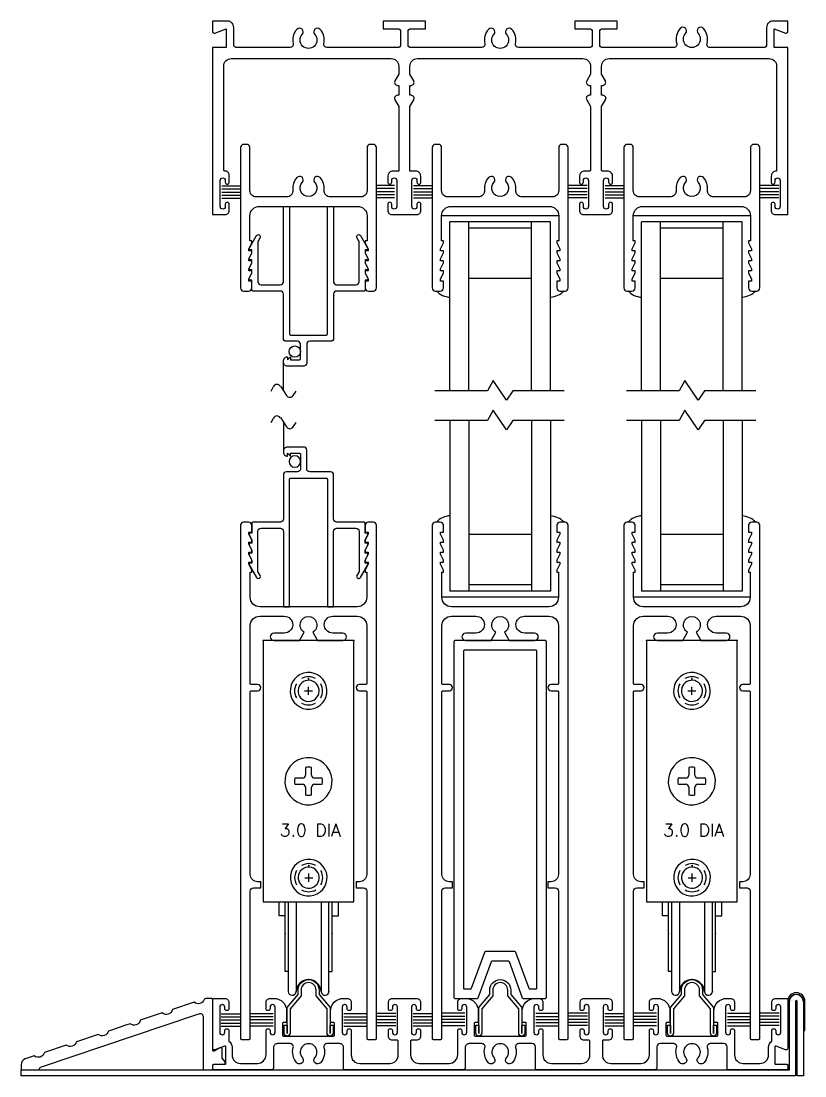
# Model space of a CAD drawing. Extents: x -12.8 to 78.6, y -69.4 to 26.9.
# Drawn here: x -7.69 to 0.11, y 8.06 to 18.56 of the extents above; entities that cross this region are included whole.
import ezdxf
from ezdxf.enums import TextEntityAlignment as Align

# ---------------------------------------------------------------- set-up
doc = ezdxf.new("R2010")
doc.units = 0
doc.header["$LTSCALE"] = 0.25
doc.header["$MEASUREMENT"] = 0
doc.layers.get('0').update_dxf_attribs({"linetype": 'CONTINUOUS'})
for name, color, linetype in [('FRAME', 1, 'CONTINUOUS'), ('GLASS-VINYL', 7, 'CONTINUOUS'), ('HEM COVER', 4, 'CONTINUOUS'), ('RISER', 7, 'CONTINUOUS'), ('SASH', 5, 'CONTINUOUS'), ('SEAL', 7, 'CONTINUOUS'), ('SILL-PAN', 7, 'CONTINUOUS'), ('VENT', 5, 'CONTINUOUS')]:
    doc.layers.add(name, color=color, linetype=linetype)
doc.styles.get("Standard").update_dxf_attribs({"font": 'simplex.shx'})

# ---------------------------------------------------------------- blocks, each defined once
blk = doc.blocks.new('3 TRACK SILL')
blk.add_lwpolyline([(-2.852, -0.176, -0.414214), (-2.862, -0.166), (-2.862, -0.132, -0.414214), (-2.852, -0.122), (-2.742, -0.122, 0.414214), (-2.732, -0.112), (-2.732, 0.049, 0.528549), (-2.746, 0.059), (-2.84, 0.022, -0.528549), (-2.862, 0.036), (-2.862, 0.126), (-2.862, 0.524, -0.414214), (-2.852, 0.534), (-2.742, 0.534, -0.414214), (-2.702, 0.494), (-2.702, 0.432, -0.414214), (-2.721, 0.412), (-2.722, 0.412, -0.414214), (-2.742, 0.432), (-2.742, 0.448, 0.414214), (-2.766, 0.472), (-2.767, 0.472, 0.414214), (-2.792, 0.448), (-2.792, 0.197, 0.414214), (-2.767, 0.172), (-2.766, 0.172, 0.414214), (-2.742, 0.197), (-2.742, 0.213, -0.414214), (-2.722, 0.232), (-2.722, 0.232, -0.414214), (-2.702, 0.212), (-2.702, 0.109, -0.250492), (-2.67, 0.049), (-2.67, -0.029, 0.414214), (-2.585, -0.114), (-2.493, -0.114), (-2.417, -0.114, 0.406851), (-2.332, -0.026), (-2.332, 0.158), (-2.332, 0.212, -0.414214), (-2.312, 0.232), (-2.311, 0.232, -0.414214), (-2.292, 0.213), (-2.292, 0.197, 0.414214), (-2.267, 0.172), (-2.266, 0.172, 0.414214), (-2.242, 0.197), (-2.242, 0.448, 0.414214), (-2.266, 0.472), (-2.267, 0.472, 0.414214), (-2.292, 0.448), (-2.292, 0.432, -0.414214), (-2.311, 0.412), (-2.312, 0.412, -0.414214), (-2.332, 0.432), (-2.332, 0.494, -0.414214), (-2.292, 0.534), (-2.269, 0.534), (-2.252, 0.534, -0.414214), (-2.127, 0.409), (-2.127, 0.304, -0.414214), (-2.137, 0.294), (-2.157, 0.294, 0.414214), (-2.167, 0.284), (-2.167, 0.169, 0.414214), (-2.157, 0.159), (-1.659, 0.159, 0.414214), (-1.649, 0.169), (-1.649, 0.284, 0.414214), (-1.659, 0.294), (-1.679, 0.294, -0.414214), (-1.689, 0.304), (-1.689, 0.409, -0.414214), (-1.564, 0.534), (-1.557, 0.534), (-1.524, 0.534, -0.414214), (-1.484, 0.494), (-1.484, 0.432, -0.414214), (-1.503, 0.412), (-1.504, 0.412, -0.414214), (-1.524, 0.432), (-1.524, 0.448, 0.414214), (-1.548, 0.472), (-1.549, 0.472, 0.414214), (-1.574, 0.448), (-1.574, 0.197, 0.414214), (-1.549, 0.172), (-1.548, 0.172, 0.414214), (-1.524, 0.197), (-1.524, 0.213, -0.414214), (-1.504, 0.232), (-1.504, 0.232, -0.414214), (-1.484, 0.212), (-1.484, 0.158), (-1.484, -0.029, 0.414214), (-1.399, -0.114), (-1.368, -0.114), (-1.296, -0.114), (-1.101, -0.114, 0.414214), (-1.016, -0.029), (-1.016, 0.009), (-1.016, 0.108, 0.414214), (-1.026, 0.118), (-1.074, 0.118, -0.414214), (-1.114, 0.158), (-1.114, 0.212, -0.414214), (-1.094, 0.232), (-1.093, 0.232, -0.414214), (-1.074, 0.213), (-1.074, 0.197, 0.414214), (-1.049, 0.172), (-1.048, 0.172, 0.414214), (-1.024, 0.197), (-1.024, 0.448, 0.414214), (-1.048, 0.472), (-1.049, 0.472, 0.414214), (-1.074, 0.448), (-1.074, 0.432, -0.414214), (-1.093, 0.412), (-1.094, 0.412, -0.414214), (-1.114, 0.432), (-1.114, 0.494, -0.414214), (-1.074, 0.534), (-0.993, 0.534), (-0.915, 0.534), (-0.834, 0.534, -0.414214), (-0.794, 0.494), (-0.794, 0.432, -0.414214), (-0.813, 0.412), (-0.814, 0.412, -0.414214), (-0.834, 0.432), (-0.834, 0.448, 0.414214), (-0.858, 0.472), (-0.859, 0.472, 0.414214), (-0.884, 0.448), (-0.884, 0.197, 0.414214), (-0.859, 0.172), (-0.858, 0.172, 0.414214), (-0.834, 0.197), (-0.834, 0.213, -0.414214), (-0.814, 0.232), (-0.814, 0.232, -0.414214), (-0.794, 0.212), (-0.794, 0.158, -0.414214), (-0.834, 0.118), (-0.882, 0.118, 0.414214), (-0.892, 0.108), (-0.892, 0.009), (-0.892, -0.029, 0.414214), (-0.807, -0.114), (-0.631, -0.114), (-0.564, -0.114), (-0.509, -0.114, 0.406851), (-0.424, -0.026), (-0.424, 0.158), (-0.424, 0.212, -0.414214), (-0.404, 0.232), (-0.403, 0.232, -0.414214), (-0.384, 0.213), (-0.384, 0.197, 0.414214), (-0.359, 0.172), (-0.358, 0.172, 0.414214), (-0.334, 0.197), (-0.334, 0.448, 0.414214), (-0.358, 0.472), (-0.359, 0.472, 0.414214), (-0.384, 0.448), (-0.384, 0.432, -0.414214), (-0.403, 0.412), (-0.404, 0.412, -0.414214), (-0.424, 0.432), (-0.424, 0.494, -0.414214), (-0.384, 0.534), (-0.361, 0.534), (-0.344, 0.534, -0.414214), (-0.219, 0.409), (-0.219, 0.304, -0.414214), (-0.229, 0.294), (-0.249, 0.294, 0.414214), (-0.259, 0.284), (-0.259, 0.169, 0.414214), (-0.249, 0.159), (0.249, 0.159, 0.414214), (0.259, 0.169), (0.259, 0.284, 0.414214), (0.249, 0.294), (0.229, 0.294, -0.414214), (0.219, 0.304), (0.219, 0.409, -0.414214), (0.344, 0.534), (0.351, 0.534), (0.384, 0.534, -0.414214), (0.424, 0.494), (0.424, 0.432, -0.414214), (0.405, 0.412), (0.404, 0.412, -0.414214), (0.384, 0.432), (0.384, 0.448, 0.414214), (0.36, 0.472), (0.359, 0.472, 0.414214), (0.334, 0.448), (0.334, 0.197, 0.414214), (0.359, 0.172), (0.36, 0.172, 0.414214), (0.384, 0.197), (0.384, 0.213, -0.414214), (0.404, 0.232), (0.404, 0.232, -0.414214), (0.424, 0.212), (0.424, 0.158), (0.424, -0.029, 0.414214), (0.509, -0.114), (0.552, -0.114), (0.675, -0.114), (0.807, -0.114, 0.414214), (0.892, -0.029), (0.892, 0.009), (0.892, 0.108, 0.414214), (0.882, 0.118), (0.834, 0.118, -0.414214), (0.794, 0.158), (0.794, 0.212, -0.414214), (0.814, 0.232), (0.815, 0.232, -0.414214), (0.834, 0.213), (0.834, 0.197, 0.414214), (0.859, 0.172), (0.86, 0.172, 0.414214), (0.884, 0.197), (0.884, 0.448, 0.414214), (0.86, 0.472), (0.859, 0.472, 0.414214), (0.834, 0.448), (0.834, 0.432, -0.414214), (0.815, 0.412), (0.814, 0.412, -0.414214), (0.794, 0.432), (0.794, 0.494, -0.414214), (0.834, 0.534), (0.915, 0.534), (0.993, 0.534), (1.074, 0.534, -0.414214), (1.114, 0.494), (1.114, 0.432, -0.414214), (1.095, 0.412), (1.094, 0.412, -0.414214), (1.074, 0.432), (1.074, 0.448, 0.414214), (1.05, 0.472), (1.049, 0.472, 0.414214), (1.024, 0.448), (1.024, 0.197, 0.414214), (1.049, 0.172), (1.05, 0.172, 0.414214), (1.074, 0.197), (1.074, 0.213, -0.414214), (1.094, 0.232), (1.094, 0.232, -0.414214), (1.114, 0.212), (1.114, 0.158, -0.414214), (1.074, 0.118), (1.026, 0.118, 0.414214), (1.016, 0.108), (1.016, 0.009), (1.016, -0.029, 0.414214), (1.101, -0.114), (1.277, -0.114), (1.344, -0.114), (1.399, -0.114, 0.406851), (1.484, -0.026), (1.484, 0.158), (1.484, 0.212, -0.414214), (1.504, 0.232), (1.505, 0.232, -0.414214), (1.524, 0.213), (1.524, 0.197, 0.414214), (1.549, 0.172), (1.55, 0.172, 0.414214), (1.574, 0.197), (1.574, 0.448, 0.414214), (1.55, 0.472), (1.549, 0.472, 0.414214), (1.524, 0.448), (1.524, 0.432, -0.414214), (1.505, 0.412), (1.504, 0.412, -0.414214), (1.484, 0.432), (1.484, 0.494, -0.414214), (1.524, 0.534), (1.547, 0.534), (1.564, 0.534, -0.414214), (1.689, 0.409), (1.689, 0.304, -0.414214), (1.679, 0.294), (1.659, 0.294, 0.414214), (1.649, 0.284), (1.649, 0.169, 0.414214), (1.659, 0.159), (2.157, 0.159, 0.414214), (2.167, 0.169), (2.167, 0.284, 0.414214), (2.157, 0.294), (2.137, 0.294, -0.414214), (2.127, 0.304), (2.127, 0.409, -0.414214), (2.252, 0.534), (2.259, 0.534), (2.292, 0.534, -0.414214), (2.332, 0.494), (2.332, 0.432, -0.414214), (2.313, 0.412), (2.312, 0.412, -0.414214), (2.292, 0.432), (2.292, 0.448, 0.414214), (2.268, 0.472), (2.267, 0.472, 0.414214), (2.242, 0.448), (2.242, 0.197, 0.414214), (2.267, 0.172), (2.268, 0.172, 0.414214), (2.292, 0.197), (2.292, 0.213, -0.414214), (2.312, 0.232), (2.312, 0.232, -0.414214), (2.332, 0.212), (2.332, 0.158), (2.332, -0.029, 0.414214), (2.417, -0.114), (2.487, -0.114), (2.585, -0.114, 0.414214), (2.67, -0.029), (2.67, 0.049, -0.250492), (2.702, 0.109), (2.702, 0.212, -0.414214), (2.722, 0.232), (2.723, 0.232, -0.414214), (2.742, 0.213), (2.742, 0.197, 0.414214), (2.767, 0.172), (2.768, 0.172, 0.414214), (2.792, 0.197), (2.792, 0.448, 0.414214), (2.768, 0.472), (2.767, 0.472, 0.414214), (2.742, 0.448), (2.742, 0.432, -0.414214), (2.723, 0.412), (2.722, 0.412, -0.414214), (2.702, 0.432), (2.702, 0.494, -0.414214), (2.742, 0.534), (2.852, 0.534, -0.414214), (2.862, 0.524), (2.862, 0.126), (2.862, 0.036, -0.528549), (2.84, 0.022), (2.746, 0.059, 0.528549), (2.732, 0.049), (2.732, -0.112, 0.414214), (2.742, -0.122), (2.852, -0.122, -0.414214), (2.862, -0.132), (2.862, -0.166, -0.414214), (2.852, -0.176), (2.517, -0.176), (2.421, -0.176), (2.267, -0.176, -0.414214), (2.257, -0.166), (2.257, 0.053, 0.414214), (2.226, 0.084), (2.158, 0.084), (2.09, 0.084, 0.499657), (2.061, 0.044, -0.259642), (2.026, -0.106, -1), (1.97, -0.056, 2.247229), (1.846, -0.056, -1), (1.79, -0.106, -0.259642), (1.755, 0.044, 0.499657), (1.726, 0.084), (1.649, 0.084), (1.59, 0.084, 0.414214), (1.559, 0.053), (1.559, -0.156, -0.414214), (1.539, -0.176), (1.39, -0.176), (1.344, -0.176), (0.675, -0.176), (0.513, -0.176), (0.359, -0.176, -0.414214), (0.349, -0.166), (0.349, 0.053, 0.414214), (0.318, 0.084), (0.25, 0.084), (0.182, 0.084, 0.499657), (0.153, 0.044, -0.259642), (0.118, -0.106, -1), (0.062, -0.056, 2.247229), (-0.062, -0.056, -1), (-0.118, -0.106, -0.259642), (-0.153, 0.044, 0.499657), (-0.182, 0.084), (-0.259, 0.084), (-0.309, 0.084, 0.414214), (-0.349, 0.044), (-0.349, -0.156, -0.414214), (-0.369, -0.176), (-0.518, -0.176), (-0.564, -0.176), (-1.359, -0.176), (-1.395, -0.176), (-1.549, -0.176, -0.414214), (-1.559, -0.166), (-1.559, 0.044, 0.414214), (-1.599, 0.084), (-1.658, 0.084), (-1.726, 0.084, 0.499657), (-1.755, 0.044, -0.259642), (-1.79, -0.106, -1), (-1.846, -0.056, 2.247229), (-1.97, -0.056, -1), (-2.026, -0.106, -0.259642), (-2.061, 0.044, 0.499657), (-2.09, 0.084), (-2.167, 0.084), (-2.217, 0.084, 0.414214), (-2.257, 0.044), (-2.257, -0.156, -0.414214), (-2.277, -0.176), (-2.426, -0.176), (-2.497, -0.176)], format="xyb", close=True)
blk = doc.blocks.new('3 TRACK HEAD')
blk.add_lwpolyline([(2.033, -0.729), (2.033, -0.752, -1), (1.983, -0.752), (1.983, -0.491, -1), (2.033, -0.491), (2.033, -0.509, 1), (2.073, -0.509), (2.073, -0.452, 0.348676), (2.033, -0.398), (1.963, -0.398), (1.963, 0.245), (2.001, 0.31, 0.57735), (1.975, 0.356), (1.963, 0.356), (1.963, 0.455), (1.975, 0.455, 0.57735), (2.001, 0.5), (1.963, 0.566), (1.963, 0.646, -0.414214), (2.038, 0.721), (3.686, 0.721, -0.414214), (3.761, 0.646), (3.761, 0.566), (3.723, 0.5, 0.57735), (3.749, 0.455), (3.761, 0.455), (3.761, 0.356), (3.749, 0.356, 0.57735), (3.723, 0.31), (3.761, 0.245), (3.761, -0.388, -0.414214), (3.751, -0.398), (3.691, -0.398, 0.348676), (3.651, -0.452), (3.651, -0.509, 1), (3.691, -0.509), (3.691, -0.491, -1), (3.741, -0.491), (3.741, -0.752, -1), (3.691, -0.752), (3.691, -0.729, 1), (3.651, -0.729), (3.651, -0.791, 0.414214), (3.691, -0.832), (3.816, -0.832), (3.941, -0.832, 0.414214), (3.981, -0.791), (3.981, -0.729, 1), (3.941, -0.729), (3.941, -0.752, -1), (3.891, -0.752), (3.891, -0.491, -1), (3.941, -0.491), (3.941, -0.509, 1), (3.981, -0.509), (3.981, -0.452, 0.348676), (3.941, -0.398), (3.881, -0.398, -0.414214), (3.871, -0.388), (3.871, 0.245), (3.909, 0.31, 0.57735), (3.883, 0.356), (3.871, 0.356), (3.871, 0.455), (3.883, 0.455, 0.57735), (3.909, 0.5), (3.871, 0.566), (3.871, 0.646, -0.414214), (3.946, 0.721), (5.539, 0.721, -0.414214), (5.614, 0.646), (5.614, -0.398), (5.599, -0.398, 0.348676), (5.559, -0.452), (5.559, -0.509, 1), (5.599, -0.509), (5.599, -0.491, -1), (5.649, -0.491), (5.649, -0.752, -1), (5.599, -0.752), (5.599, -0.729, 1), (5.559, -0.729), (5.559, -0.791, 0.414214), (5.599, -0.832), (5.724, -0.832), (5.724, 0.831), (5.589, 0.831), (5.589, 1.019), (5.702, 0.975, 0.528549), (5.724, 0.99), (5.724, 1.094), (5.576, 1.094, 0.414214), (5.514, 1.032), (5.514, 0.862, -0.414214), (5.483, 0.831), (4.95, 0.831, -0.500624), (4.921, 0.871, 0.262076), (4.886, 1.021, 1), (4.832, 0.972, -2.265582), (4.708, 0.972, 1), (4.654, 1.021, 0.262076), (4.619, 0.871, -0.500624), (4.59, 0.831), (3.884, 0.831, -0.414214), (3.853, 0.862), (3.853, 0.988, -0.414214), (3.884, 1.019), (4.026, 1.019), (4.026, 1.094), (3.606, 1.094), (3.606, 1.019), (3.748, 1.019, -0.414214), (3.779, 0.988), (3.779, 0.862, -0.414214), (3.748, 0.831), (3.045, 0.831, -0.485225), (3.015, 0.87, 0.248879), (2.978, 1.012, 1), (2.924, 0.963, -2.265582), (2.8, 0.963, 1), (2.746, 1.012, 0.248879), (2.709, 0.87, -0.485225), (2.679, 0.831), (1.976, 0.831, -0.414214), (1.945, 0.862), (1.945, 0.988, -0.414214), (1.976, 1.019), (2.118, 1.019), (2.118, 1.094), (1.698, 1.094), (1.698, 1.019), (1.84, 1.019, -0.414214), (1.871, 0.988), (1.871, 0.862, -0.414214), (1.84, 0.831), (1.137, 0.831, -0.485225), (1.107, 0.87, 0.248879), (1.07, 1.012, 1), (1.016, 0.963, -2.265582), (0.892, 0.963, 1), (0.838, 1.012, 0.248879), (0.801, 0.87, -0.485225), (0.771, 0.831), (0.241, 0.831, -0.414214), (0.21, 0.862), (0.21, 1.032, 0.414214), (0.148, 1.094), (0, 1.094), (0, 0.99, 0.528549), (0.022, 0.975), (0.135, 1.019), (0.135, 0.831), (0, 0.831), (0, -0.832), (0.125, -0.832, 0.414214), (0.165, -0.791), (0.165, -0.729, 1), (0.125, -0.729), (0.125, -0.752, -1), (0.075, -0.752), (0.075, -0.491, -1), (0.125, -0.491), (0.125, -0.509, 1), (0.165, -0.509), (0.165, -0.438, 0.443866), (0.121, -0.398, -0.443866), (0.11, -0.388), (0.11, 0.646, -0.414214), (0.185, 0.721), (1.778, 0.721, -0.414214), (1.853, 0.646), (1.853, 0.566), (1.815, 0.5, 0.57735), (1.841, 0.455), (1.853, 0.455), (1.853, 0.356), (1.841, 0.356, 0.57735), (1.815, 0.31), (1.853, 0.245), (1.853, -0.398), (1.783, -0.398, 0.348676), (1.743, -0.452), (1.743, -0.509, 1), (1.783, -0.509), (1.783, -0.491, -1), (1.833, -0.491), (1.833, -0.752, -1), (1.783, -0.752), (1.783, -0.729, 1), (1.743, -0.729), (1.743, -0.791, 0.414214), (1.783, -0.832), (1.908, -0.832), (2.033, -0.832, 0.414214), (2.073, -0.791), (2.073, -0.729, 1)], format="xyb", close=True)
blk = doc.blocks.new('3004 STD TOP-RAIL')
at = {"color": 5}
blk.add_lwpolyline([(-0.116, 0.106), (-0.116, 0.106, 0.216769), (-0.156, -0.018, -0.448133), (-0.218, -0.087), (-0.521, -0.087, -0.414214), (-0.583, -0.025), (-0.583, 0.405, 0.414214), (-0.614, 0.436), (-0.646, 0.436, 0.414214), (-0.677, 0.405), (-0.677, -0.993, 0.414214), (-0.646, -1.024), (-0.596, -1.024, 0.414214), (-0.565, -0.993), (-0.565, -0.924), (-0.595, -0.924), (-0.595, -0.904), (-0.565, -0.844), (-0.565, -0.824), (-0.595, -0.824), (-0.595, -0.804), (-0.565, -0.744), (-0.565, -0.724), (-0.595, -0.724), (-0.595, -0.704), (-0.565, -0.644), (-0.565, -0.624), (-0.595, -0.624), (-0.595, -0.604), (-0.565, -0.544), (-0.565, -0.524), (-0.583, -0.524), (-0.583, -0.275, -0.414214), (-0.489, -0.181), (0, -0.181), (0.489, -0.181, -0.414214), (0.583, -0.275), (0.583, -0.524), (0.565, -0.524), (0.565, -0.544), (0.595, -0.604), (0.595, -0.624), (0.565, -0.624), (0.565, -0.644), (0.595, -0.704), (0.595, -0.724), (0.565, -0.724), (0.565, -0.744), (0.595, -0.804), (0.595, -0.824), (0.565, -0.824), (0.565, -0.844), (0.595, -0.904), (0.595, -0.924), (0.565, -0.924), (0.565, -0.993, 0.414214), (0.596, -1.024), (0.646, -1.024, 0.414214), (0.677, -0.993), (0.677, 0.405, 0.414214), (0.646, 0.436), (0.614, 0.436, 0.414214), (0.583, 0.405), (0.583, -0.025, -0.414214), (0.521, -0.087), (0.218, -0.087, -0.448133), (0.156, -0.018, 0.216769), (0.116, 0.106, 0.999998), (0.062, 0.057, -0.651692), (0, -0.084, -0.651692), (-0.062, 0.057, 0.999998), (-0.116, 0.106), (-0.116, 0.106)], format="xyb", dxfattribs=at)
blk = doc.blocks.new('3027 MAMMOTH B-RAIL')
at = {"color": 0}
blk.add_lwpolyline([(0.475, -0.624, 0.414214), (0.506, -0.655), (0.57, -0.655, -0.414214), (0.58, -0.665), (0.58, -2.484, -0.414214), (0.508, -2.556), (0.475, -2.556), (0.475, -2.618), (0.549, -2.618, -0.414214), (0.58, -2.649), (0.58, -4.116, 0.414214), (0.59, -4.126), (0.667, -4.126, 0.414214), (0.677, -4.116), (0.677, 0.993, 0.414214), (0.646, 1.024), (0.596, 1.024, 0.414214), (0.565, 0.993), (0.565, 0.924), (0.595, 0.924), (0.595, 0.904), (0.565, 0.844), (0.565, 0.824), (0.595, 0.824), (0.595, 0.804), (0.565, 0.744), (0.565, 0.724), (0.595, 0.724), (0.595, 0.704), (0.565, 0.644), (0.565, 0.624), (0.595, 0.624), (0.595, 0.604), (0.565, 0.544), (0.565, 0.524), (0.58, 0.524), (0.58, 0.275, -0.414214), (0.486, 0.181), (-0.486, 0.181, -0.414214), (-0.58, 0.275), (-0.58, 0.524), (-0.565, 0.524), (-0.565, 0.544), (-0.595, 0.604), (-0.595, 0.624), (-0.565, 0.624), (-0.565, 0.644), (-0.595, 0.704), (-0.595, 0.724), (-0.565, 0.724), (-0.565, 0.744), (-0.595, 0.804), (-0.595, 0.824), (-0.565, 0.824), (-0.565, 0.844), (-0.595, 0.904), (-0.595, 0.924), (-0.565, 0.924), (-0.565, 0.993, 0.414214), (-0.596, 1.024), (-0.646, 1.024, 0.414214), (-0.677, 0.993), (-0.677, -4.116, 0.414214), (-0.667, -4.126), (-0.59, -4.126, 0.414214), (-0.58, -4.116), (-0.58, -2.649, -0.414214), (-0.549, -2.618), (-0.475, -2.618), (-0.475, -2.556), (-0.508, -2.556, -0.414214), (-0.58, -2.484), (-0.58, -0.665, -0.414214), (-0.57, -0.655), (-0.506, -0.655, 0.414214), (-0.475, -0.624, 0.414214), (-0.506, -0.593), (-0.57, -0.593, -0.414214), (-0.58, -0.583), (-0.58, -0.007, -0.414214), (-0.486, 0.087), (-0.241, 0.087, -1), (-0.241, -0.081), (-0.343, -0.081, 1), (-0.343, -0.156), (-0.09, -0.156), (-0.042, -0.073, -3.732051), (0.042, -0.073), (0.09, -0.156), (0.342, -0.156, 1), (0.342, -0.081), (0.241, -0.081, -1), (0.241, 0.087), (0.486, 0.087, -0.414214), (0.58, -0.007), (0.58, -0.583, -0.414214), (0.57, -0.593), (0.506, -0.593, 0.414214)], format="xyb", close=True, dxfattribs=at)
blk = doc.blocks.new('Roller Assy 3p0 Dia - Side(EX)')
at = {"color": 7}
for p, q in [((-0.45, 0), (-0.45, -2.6)), ((0.45, 0), (-0.45, 0)), ((0.45, -2.6), (0.45, 0)), ((-0.03, -1.263), (-0.03, -1.34)), ((0.03, -1.34), (0.03, -1.263)), ((-0.06, -1.37), (-0.137, -1.37)), ((-0.137, -1.43), (-0.06, -1.43)), ((-0.03, -1.46), (-0.03, -1.537)), ((0.03, -1.537), (0.03, -1.46)), ((0.137, -1.37), (0.06, -1.37)), ((0.06, -1.43), (0.137, -1.43)), ((-0.45, -2.6), (0.45, -2.6)), ((-0.293, -2.74), (-0.293, -2.6)), ((0.297, -2.74), (0.297, -2.6)), ((-0.231, -2.74), (-0.293, -2.74)), ((0.235, -2.74), (0.297, -2.74))]:
    blk.add_line(p, q, dxfattribs=at)
at = {"linetype": 'Continuous'}
for p, q in [((-0.039, -0.5), (0.041, -0.5)), ((0.001, -0.54), (0.001, -0.46)), ((-0.038, -2.36), (0.042, -2.36)), ((0.002, -2.4), (0.002, -2.32))]:
    blk.add_line(p, q, dxfattribs=at)
for p, q in [((-0.233, -3.294), (-0.233, -2.6)), ((-0.202, -2.6), (-0.202, -3.492)), ((-0.124, -2.6), (-0.124, -3.494)), ((0.126, -2.6), (0.126, -3.494)), ((0.204, -3.492), (0.204, -2.6)), ((0.235, -3.294), (0.235, -2.6)), ((-0.202, -3.294), (-0.233, -3.294)), ((0.204, -3.294), (0.235, -3.294))]:
    blk.add_line(p, q)
at = {"color": 7}
for centre, radius, start, end in [((0.001, -0.5), 0.183, 106.169, 106.1378), ((0.001, -0.5), 0.105, 131.0231, 130.9828), ((0, -1.4), 0.235, 117.4668, 117.4309), ((0, -1.4), 0.14, 77.6505, 102.3495), ((-0.06, -1.34), 0.03, 270, 0), ((0.06, -1.34), 0.03, 180, 270), ((0, -1.4), 0.14, 167.6505, 192.3495), ((-0.06, -1.46), 0.03, 0, 90), ((0.06, -1.46), 0.03, 90, 180), ((0, -1.4), 0.14, 347.6505, 12.3495), ((0, -1.4), 0.14, 257.6505, 282.3495), ((0.002, -2.36), 0.183, 106.169, 106.1378), ((0.002, -2.36), 0.105, 131.0231, 130.9828)]:
    blk.add_arc(centre, radius, start, end, dxfattribs=at)
at = {"color": 7, "linetype": 'Continuous'}
for centre, start, end in [((0.001, -0.5), 60, 120), ((0.001, -0.5), 150, 210), ((0.001, -0.5), 330, 30), ((0.001, -0.5), 240, 300), ((0.002, -2.36), 150, 210), ((0.002, -2.36), 60, 120), ((0.002, -2.36), 330, 30), ((0.002, -2.36), 240, 300)]:
    blk.add_arc(centre, 0.14, start, end, dxfattribs=at)
for centre, radius, start, end in [((0.001, -3.5), 0.125, 2.8293, 177.1707), ((-0.163, -3.492), 0.0391, 180, 357.1707), ((0.165, -3.492), 0.0391, 182.8293, 0)]:
    blk.add_arc(centre, radius, start, end)
at = {"color": 7, "linetype": 'ByBlock'}
for p in [(-0.45, 0), (0.45, 0), (0.001, -0.38), (0.002, -2.24)]:
    blk.add_point(p, dxfattribs=at)
at = {"color": 0, "linetype": 'ByBlock'}
for p in [(-0.45, 0), (-0.45, 0), (0.45, 0), (0.45, 0), (-0.233, -2.915), (0.235, -2.915), (0.001, -3.375), (-0.124, -3.494), (0.204, -3.492)]:
    blk.add_point(p, dxfattribs=at)
blk.add_text('3.0 DIA', height=0.125).set_placement((0.017, -1.949), align=Align.CENTER)
blk = doc.blocks.new('FW1020 STD SILL')
blk.add_lwpolyline([(0.075, 0.457, 1), (-0.075, 0.457), (-0.075, 0.402), (-0.184, 0.272), (-0.184, 0.03, -1), (-0.244, 0.03), (-0.244, 0.109), (-0.214, 0.109), (-0.214, 0.027), (-0.214, 0.283), (-0.105, 0.413), (-0.105, 0.457, -1), (0.105, 0.457), (0.105, 0.413), (0.214, 0.283), (0.214, 0.027), (0.214, 0.109), (0.244, 0.109), (0.244, 0.03, -1), (0.184, 0.03), (0.184, 0.272), (0.075, 0.402)], format="xyb", close=True)
blk = doc.blocks.new('3766 SCREEN ADAPTER')
blk.add_line((0.25, 1.836), (0.25, 1.544))
blk.add_lwpolyline([(0.21, 1.528), (0.18, 1.498), (0.18, 1.528), (0.09, 1.528, 0.414214), (0.08, 1.518), (0.08, 1.373, 0.414214), (0.11, 1.343), (0.22, 1.343, -0.414214), (0.25, 1.313), (0.25, 0.873, 0.414214), (0.28, 0.843), (0.555, 0.843, -0.414214), (0.565, 0.833), (0.565, 0.733), (0.59, 0.733), (0.59, 0.718), (0.565, 0.663), (0.565, 0.633), (0.59, 0.633), (0.59, 0.618), (0.565, 0.563), (0.565, 0.533), (0.59, 0.533), (0.59, 0.518), (0.565, 0.463), (0.565, 0.433), (0.59, 0.433), (0.59, 0.418), (0.517, 0.291, -1), (0.482, 0.311), (0.502, 0.345, 0.131652), (0.503, 0.35), (0.503, 0.75, 0.414214), (0.472, 0.781), (0.28, 0.781, 0.414214), (0.25, 0.751), (0.25, 0), (0.188, 0), (0.188, 1.271, 0.414214), (0.178, 1.281), (-0.178, 1.281, 0.414214), (-0.188, 1.271), (-0.188, 0), (-0.25, 0), (-0.25, 0.751, 0.414214), (-0.28, 0.781), (-0.472, 0.781, 0.414214), (-0.503, 0.75), (-0.503, 0.35, 0.131652), (-0.502, 0.345), (-0.482, 0.311, -1), (-0.517, 0.291), (-0.59, 0.418), (-0.59, 0.433), (-0.565, 0.433), (-0.565, 0.463), (-0.59, 0.518), (-0.59, 0.533), (-0.565, 0.533), (-0.565, 0.563), (-0.59, 0.618), (-0.59, 0.633), (-0.565, 0.633), (-0.565, 0.663), (-0.59, 0.718), (-0.59, 0.733), (-0.565, 0.733), (-0.565, 0.833, -0.414214), (-0.555, 0.843), (-0.28, 0.843, 0.414214), (-0.25, 0.873), (-0.25, 1.313, -0.414214), (-0.22, 1.343), (-0.012, 1.343, 0.414214), (0.018, 1.373), (0.018, 1.56, -0.414214), (0.048, 1.59), (0.21, 1.59, -0.414214), (0.25, 1.55), (0.25, 1.538, -0.414214), (0.21, 1.498)], format="xyb", close=True)
blk.add_circle((0.136, 1.446), 0.0563)
blk = doc.blocks.new('3762 Mammoth Setting Block')
for points in [[(0.079, -3.187, -0.315299), (0.088, -3.194), (0.22, -3.555, 0.315299), (0.229, -3.562), (0.45, -3.562, 0.414214), (0.46, -3.552), (0.46, -0.01, 0.414214), (0.45, 0), (-0.45, 0, 0.414214), (-0.46, -0.01), (-0.46, -3.552, 0.414214), (-0.45, -3.562), (-0.229, -3.562, 0.315299), (-0.22, -3.555), (-0.088, -3.194, -0.315299), (-0.079, -3.187)], [(0.144, -3.093, -0.315299), (0.154, -3.1), (0.285, -3.461, 0.315299), (0.295, -3.468), (0.356, -3.468, 0.414214), (0.366, -3.458), (0.366, -0.104, 0.414214), (0.356, -0.094), (-0.356, -0.094, 0.414214), (-0.366, -0.104), (-0.366, -3.458, 0.414214), (-0.356, -3.468), (-0.295, -3.468, 0.315299), (-0.285, -3.461), (-0.154, -3.1, -0.315299), (-0.144, -3.093)]]:
    blk.add_lwpolyline(points, format="xyb", close=True)
blk = doc.blocks.new('3752 RISER')
at = {"color": 1}
blk.add_lwpolyline([(0.122, -0.364), (0.095, -0.328), (0.095, -0.241, 0.57735), (0.071, -0.227), (0.015, -0.259, -0.57735), (0, -0.25), (0, 0.25, 0.414214), (-0.016, 0.266), (-0.07, 0.266, 0.321849), (-0.085, 0.255, -0.530341), (-0.184, 0.228), (-0.402, 0.155, -0.564933), (-0.503, 0.121), (-0.721, 0.048, -0.564933), (-0.821, 0.014), (-0.88, -0.005), (-0.933, -0.023), (-1.039, -0.059, -0.564933), (-1.14, -0.092), (-1.358, -0.165, -0.564933), (-1.459, -0.199), (-1.676, -0.272, -0.564933), (-1.777, -0.306), (-1.866, -0.336, 0.322343), (-1.908, -0.394), (-1.908, -0.444), (-1.727, -0.444, -0.324941), (-1.706, -0.414), (-0.17, 0.101), (-0.135, 0.113, -0.512467), (-0.094, 0.083), (-0.094, -0.386), (-0.094, -0.434, 0.414214), (-0.084, -0.444), (-0.01, -0.444, 0.414214), (0, -0.434), (0, -0.4, -0.414214), (0.01, -0.39), (0.109, -0.39, 0.614986)], format="xyb", close=True, dxfattribs=at)

msp = doc.modelspace()

# ---------------------------------------------------------------- linework, layer by layer
at = {"layer": 'GLASS-VINYL'}
for p, q in [((-2.339, 16.624), (-3.505, 16.624)), ((-0.431, 16.624), (-1.597, 16.624)), ((-3.422, 14.881), (-3.422, 16.562)), ((-2.422, 16.562), (-3.422, 16.562)), ((-3.234, 14.881), (-3.234, 16.562)), ((-2.609, 16.5), (-3.234, 16.5)), ((-2.609, 14.881), (-2.609, 16.562)), ((-2.422, 14.881), (-2.422, 16.562)), ((-1.514, 14.881), (-1.514, 16.562)), ((-0.514, 16.562), (-1.514, 16.562)), ((-1.326, 14.881), (-1.326, 16.562)), ((-0.701, 16.5), (-1.326, 16.5)), ((-0.701, 14.881), (-0.701, 16.562)), ((-0.514, 14.881), (-0.514, 16.562)), ((-2.609, 15.999), (-3.234, 15.999)), ((-0.701, 15.999), (-1.326, 15.999)), ((-3.422, 14.584), (-3.422, 12.887)), ((-3.234, 14.584), (-3.234, 12.887)), ((-2.609, 14.584), (-2.609, 12.887)), ((-2.422, 14.584), (-2.422, 12.887)), ((-1.514, 14.584), (-1.514, 12.887)), ((-1.326, 14.584), (-1.326, 12.887)), ((-0.701, 14.584), (-0.701, 12.887)), ((-0.514, 14.584), (-0.514, 12.887)), ((-2.609, 13.45), (-3.234, 13.45)), ((-0.701, 13.45), (-1.326, 13.45)), ((-2.609, 12.949), (-3.234, 12.949)), ((-0.701, 12.949), (-1.326, 12.949)), ((-2.342, 12.825), (-3.502, 12.825)), ((-2.422, 12.887), (-3.422, 12.887)), ((-0.434, 12.825), (-1.594, 12.825)), ((-0.514, 12.887), (-1.514, 12.887))]:
    msp.add_line(p, q, dxfattribs=at)
for points in [[(-2.286, 14.881), (-2.797, 14.881), (-2.86, 14.789), (-2.991, 14.985), (-3.047, 14.881), (-3.573, 14.881)], [(-0.378, 14.881), (-0.889, 14.881), (-0.952, 14.789), (-1.083, 14.985), (-1.139, 14.881), (-1.665, 14.881)], [(-2.286, 14.584), (-2.797, 14.584), (-2.86, 14.492), (-2.991, 14.688), (-3.047, 14.584), (-3.573, 14.584)], [(-0.378, 14.584), (-0.889, 14.584), (-0.952, 14.492), (-1.083, 14.688), (-1.139, 14.584), (-1.665, 14.584)]]:
    msp.add_lwpolyline(points, dxfattribs=at)
for centre, start, end in [((-3.403, 16.029), 224.9356, 265.1823), ((-2.438, 16.031), 274.2808, 314.2526), ((-1.495, 16.029), 224.9356, 265.1823), ((-0.53, 16.031), 274.2808, 314.2526), ((-3.403, 13.42), 94.8177, 135.0644), ((-2.438, 13.418), 45.7474, 85.7192), ((-1.495, 13.42), 94.8177, 135.0644), ((-0.53, 13.418), 45.7474, 85.7192)]:
    msp.add_arc(centre, 0.218, start, end, dxfattribs=at)
at = {"layer": 'HEM COVER'}
msp.add_lwpolyline([(-0.059, 8.803), (-0.058, 8.513), (-0.043, 8.513), (-0.044, 8.803, -1), (0.096, 8.803), (0.096, 8.513), (0.111, 8.513), (0.111, 8.803, 1)], format="xyb", close=True, dxfattribs=at)
at = {"layer": 'SASH'}
for p, q in [((-5.203, 14.878), (-5.179, 14.924)), ((-5.11, 14.927), (-5.049, 14.835)), ((-4.983, 14.835), (-4.953, 14.878)), ((-5.203, 14.565), (-5.179, 14.61)), ((-5.11, 14.614), (-5.049, 14.522)), ((-4.983, 14.521), (-4.953, 14.565))]:
    msp.add_line(p, q, dxfattribs=at)
for centre, start, end in [((-5.144, 14.905), 33.588, 151.8406), ((-5.016, 14.857), 213.588, 325.3881), ((-5.144, 14.591), 33.588, 151.8406), ((-5.016, 14.544), 213.588, 325.3881)]:
    msp.add_arc(centre, 0.04, start, end, dxfattribs=at)
at = {"layer": 'SEAL'}
for p, q in [((-5.694, 16.922), (-5.505, 16.922)), ((-3.973, 16.925), (-4.153, 16.925)), ((-3.786, 16.925), (-3.599, 16.925)), ((-2.057, 16.925), (-2.245, 16.925)), ((-1.878, 16.925), (-1.691, 16.925)), ((-0.149, 16.925), (-0.337, 16.925)), ((-5.694, 16.891), (-5.505, 16.891)), ((-5.694, 16.86), (-5.505, 16.86)), ((-5.694, 16.829), (-5.505, 16.829)), ((-3.973, 16.894), (-4.153, 16.894)), ((-3.973, 16.863), (-4.153, 16.863)), ((-3.973, 16.832), (-4.153, 16.832)), ((-3.786, 16.894), (-3.599, 16.894)), ((-3.786, 16.863), (-3.599, 16.863)), ((-3.786, 16.832), (-3.599, 16.832)), ((-2.057, 16.894), (-2.245, 16.894)), ((-2.057, 16.863), (-2.245, 16.863)), ((-2.057, 16.832), (-2.245, 16.832)), ((-1.878, 16.894), (-1.691, 16.894)), ((-1.878, 16.863), (-1.691, 16.863)), ((-1.878, 16.832), (-1.691, 16.832)), ((-0.149, 16.894), (-0.337, 16.894)), ((-0.149, 16.863), (-0.337, 16.863)), ((-0.149, 16.832), (-0.337, 16.832)), ((-5.694, 16.798), (-5.505, 16.798)), ((-3.973, 16.801), (-4.153, 16.801)), ((-3.786, 16.801), (-3.599, 16.801)), ((-2.057, 16.801), (-2.245, 16.801)), ((-1.878, 16.801), (-1.691, 16.801)), ((-0.149, 16.801), (-0.337, 16.801)), ((-5.698, 8.68), (-5.509, 8.68)), ((-5.698, 8.649), (-5.509, 8.649)), ((-5.698, 8.618), (-5.509, 8.618)), ((-5.181, 8.68), (-5.412, 8.68)), ((-5.181, 8.649), (-5.412, 8.649)), ((-5.181, 8.618), (-5.412, 8.618)), ((-4.477, 8.681), (-4.246, 8.681)), ((-4.477, 8.65), (-4.246, 8.65)), ((-4.477, 8.619), (-4.246, 8.619)), ((-3.962, 8.682), (-4.152, 8.682)), ((-3.962, 8.651), (-4.152, 8.651)), ((-3.962, 8.62), (-4.152, 8.62)), ((-3.788, 8.682), (-3.598, 8.682)), ((-3.788, 8.651), (-3.598, 8.651)), ((-3.788, 8.62), (-3.598, 8.62)), ((-3.274, 8.684), (-3.504, 8.684)), ((-3.274, 8.653), (-3.504, 8.653)), ((-3.274, 8.622), (-3.504, 8.622)), ((-2.567, 8.684), (-2.338, 8.684)), ((-2.567, 8.653), (-2.338, 8.653)), ((-2.567, 8.622), (-2.338, 8.622)), ((-2.054, 8.685), (-2.244, 8.685)), ((-2.054, 8.654), (-2.244, 8.654)), ((-2.054, 8.623), (-2.244, 8.623)), ((-1.88, 8.682), (-1.69, 8.682)), ((-1.88, 8.651), (-1.69, 8.651)), ((-1.88, 8.62), (-1.69, 8.62)), ((-1.366, 8.684), (-1.596, 8.684)), ((-1.366, 8.653), (-1.596, 8.653)), ((-1.366, 8.622), (-1.596, 8.622)), ((-0.659, 8.684), (-0.43, 8.684)), ((-0.659, 8.653), (-0.43, 8.653)), ((-0.659, 8.622), (-0.43, 8.622)), ((-0.146, 8.685), (-0.336, 8.685)), ((-0.146, 8.654), (-0.336, 8.654)), ((-0.146, 8.623), (-0.336, 8.623)), ((-5.698, 8.587), (-5.509, 8.587)), ((-5.698, 8.556), (-5.509, 8.556)), ((-5.181, 8.587), (-5.412, 8.587)), ((-5.181, 8.556), (-5.412, 8.556)), ((-4.477, 8.588), (-4.246, 8.588)), ((-4.477, 8.557), (-4.246, 8.557)), ((-3.962, 8.589), (-4.152, 8.589)), ((-3.962, 8.558), (-4.152, 8.558)), ((-3.788, 8.589), (-3.598, 8.589)), ((-3.788, 8.558), (-3.598, 8.558)), ((-3.274, 8.591), (-3.504, 8.591)), ((-3.274, 8.56), (-3.504, 8.56)), ((-2.567, 8.591), (-2.338, 8.591)), ((-2.567, 8.56), (-2.338, 8.56)), ((-2.054, 8.592), (-2.244, 8.592)), ((-2.054, 8.561), (-2.244, 8.561)), ((-1.88, 8.589), (-1.69, 8.589)), ((-1.88, 8.558), (-1.69, 8.558)), ((-1.366, 8.591), (-1.596, 8.591)), ((-1.366, 8.56), (-1.596, 8.56)), ((-0.659, 8.591), (-0.43, 8.591)), ((-0.659, 8.56), (-0.43, 8.56)), ((-0.146, 8.592), (-0.336, 8.592)), ((-0.146, 8.561), (-0.336, 8.561))]:
    msp.add_line(p, q, dxfattribs=at)
at = {"layer": 'SILL-PAN'}
for p, q in [((-0.043, 8.122), (-0.043, 8.803)), ((0.019, 8.803), (0.019, 8.06)), ((0.034, 8.06), (0.034, 8.803)), ((0.096, 8.803), (0.096, 8.06)), ((-7.691, 8.122), (-0.043, 8.122)), ((-7.691, 8.06), (-7.691, 8.122)), ((0.019, 8.06), (-7.691, 8.06)), ((0.096, 8.06), (0.034, 8.06))]:
    msp.add_line(p, q, dxfattribs=at)
for radius in [0.0695, 0.0695, 0.0075, 0.0075]:
    msp.add_arc((0.026, 8.803), radius, 0, 180, dxfattribs=at)

# ---------------------------------------------------------------- block references
for name, p in [('Roller Assy 3p0 Dia - Side(EX)', (-4.83, 12.394)), ('3762 Mammoth Setting Block', (-2.922, 12.394)), ('Roller Assy 3p0 Dia - Side(EX)', (-1.014, 12.394)), ('FW1020 STD SILL', (-4.829, 8.457)), ('FW1020 STD SILL', (-2.921, 8.457)), ('FW1020 STD SILL', (-1.013, 8.457))]:
    msp.add_blockref(name, p)
at = {"layer": 'FRAME'}
for name, p in [('3 TRACK HEAD', (-5.784, 17.467)), ('3 TRACK SILL', (-2.921, 8.298))]:
    msp.add_blockref(name, p, dxfattribs=at)
at = {"layer": 'RISER'}
msp.add_blockref('3752 RISER', (-5.783, 8.566), dxfattribs=at)
at = {"layer": 'SASH', "rotation": 180}
msp.add_blockref('3766 SCREEN ADAPTER', (-4.83, 16.717), dxfattribs=at)
at = {"layer": 'SASH', "xscale": -1}
msp.add_blockref('3766 SCREEN ADAPTER', (-4.83, 12.731), dxfattribs=at)
at = {"layer": 'SASH'}
for p in [(-4.83, 12.55), (-2.922, 12.55), (-1.014, 12.55)]:
    msp.add_blockref('3027 MAMMOTH B-RAIL', p, dxfattribs=at)
at = {"layer": 'VENT'}
for p in [(-4.83, 16.898), (-2.922, 16.898), (-1.014, 16.898)]:
    msp.add_blockref('3004 STD TOP-RAIL', p, dxfattribs=at)

doc.saveas('drawing.dxf')
